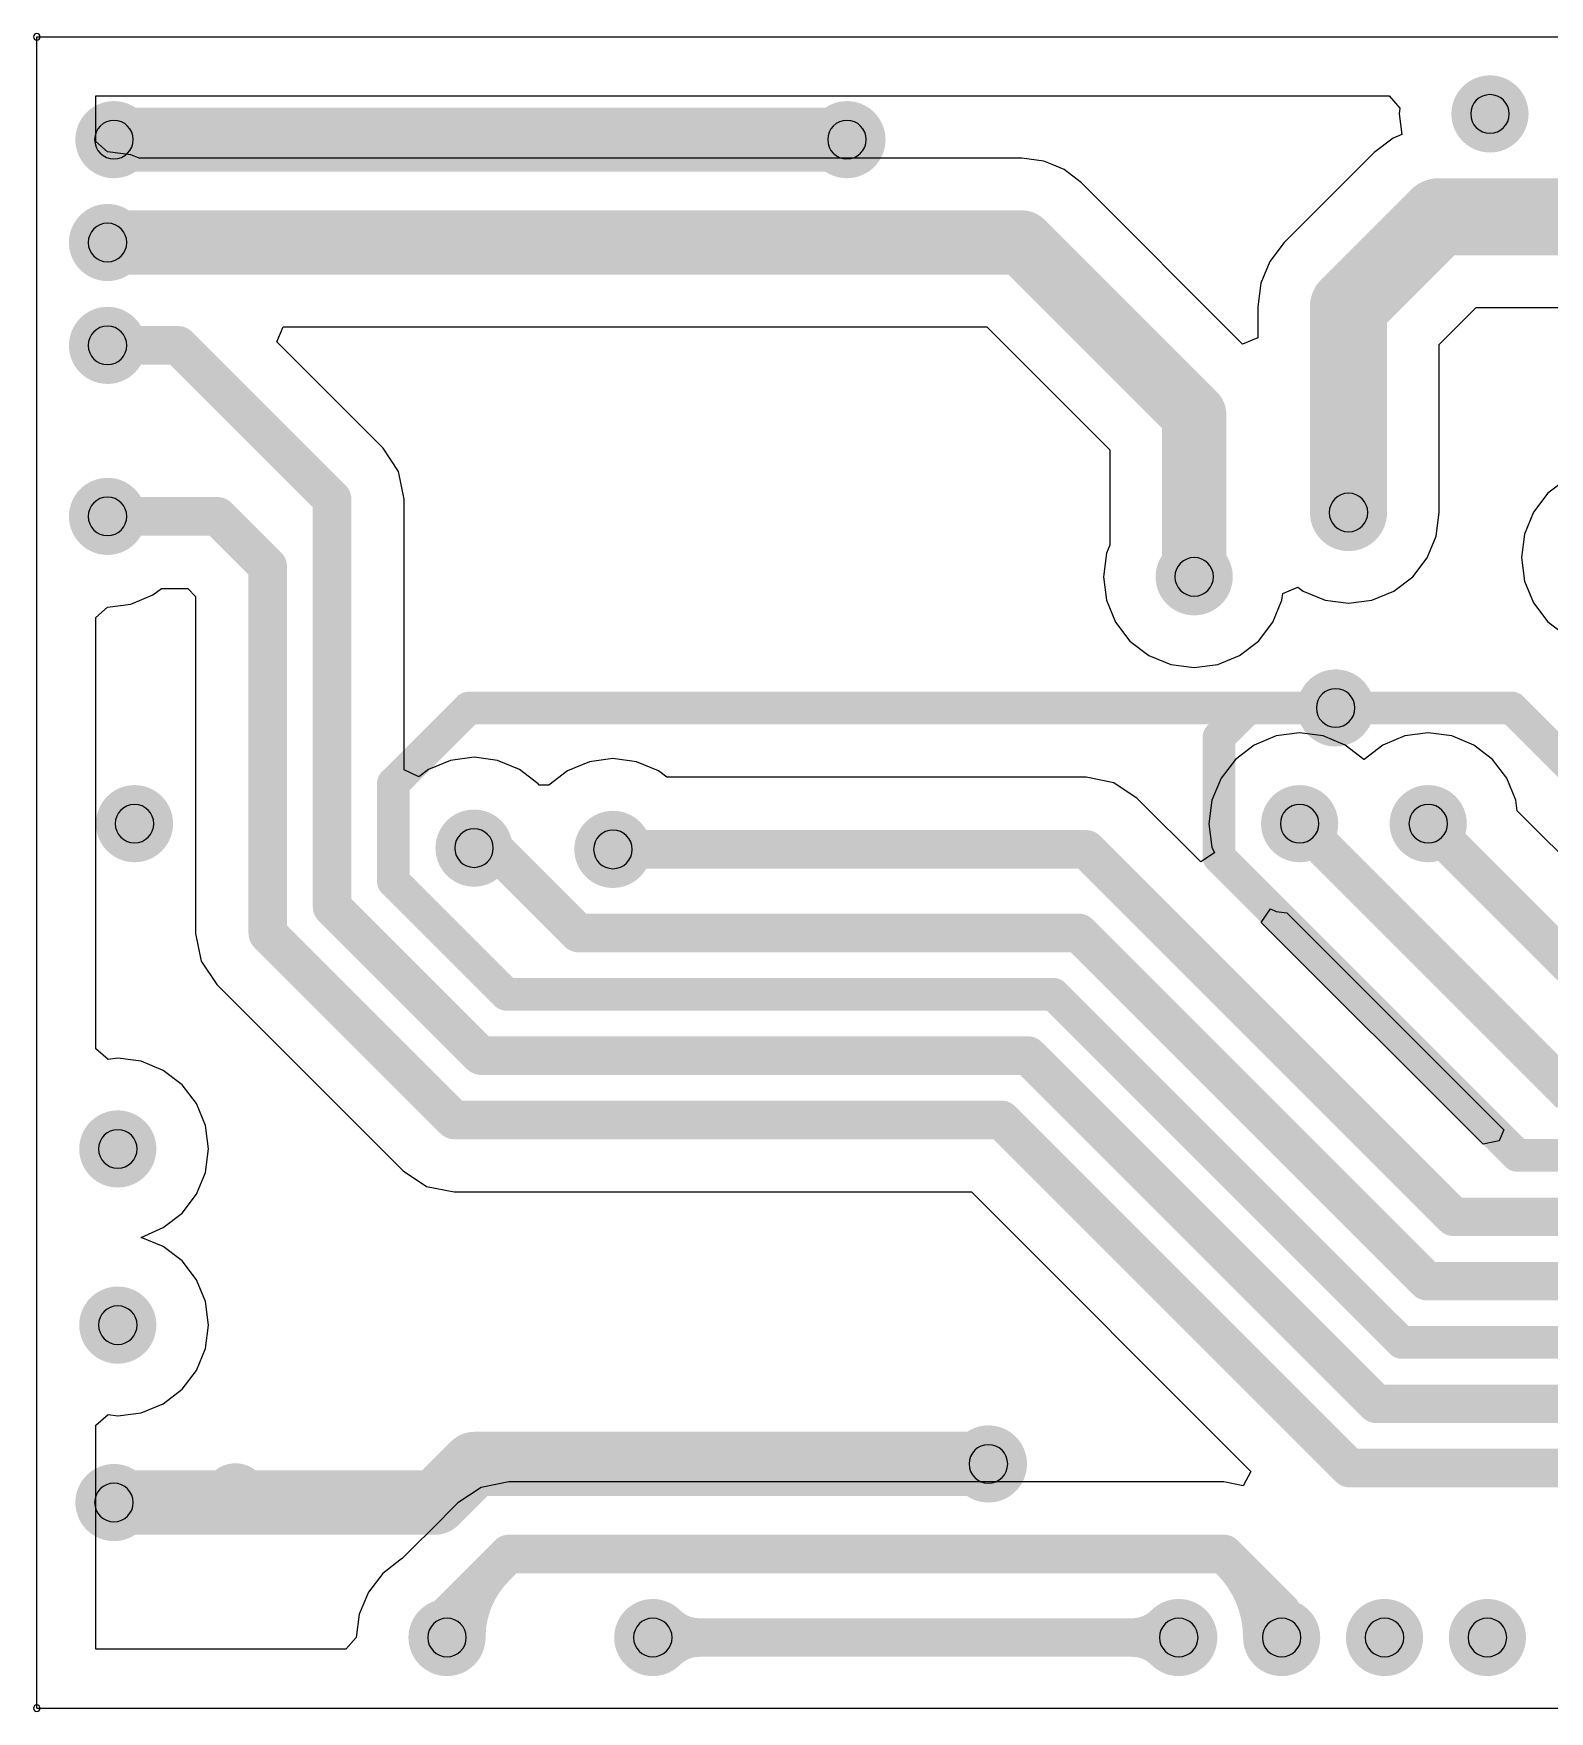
# Model space of a CAD drawing. Header units: inches. Extents: x 32166 to 66782, y 2386 to 7162.
# Drawn here: x 32954.9 to 33131.7, y 3564.4 to 3760.1 of the extents above; entities that cross this region are included whole.
import ezdxf

# ---------------------------------------------------------------- set-up
doc = ezdxf.new("R2010")
doc.units = ezdxf.units.IN
doc.header["$LTSCALE"] = 0.64311
doc.header["$MEASUREMENT"] = 0
for name, color, linetype in [('KEEPOUTLAYER', 6, 'CONTINUOUS'), ('MIDLAYER1', 16, 'CONTINUOUS'), ('MULTILAYER', 9, 'CONTINUOUS')]:
    doc.layers.add(name, color=color, linetype=linetype)

msp = doc.modelspace()

# ---------------------------------------------------------------- linework, layer by layer
at = {"layer": 'KEEPOUTLAYER'}
for p, q in [((32955.25, 3564.76), (32955.25, 3759.76)), ((32955.25, 3759.76), (33358.75, 3759.76)), ((32955.25, 3564.76), (33160.75, 3564.76))]:
    msp.add_line(p, q, dxfattribs=at)
for centre, start, end in [((32955.25, 3759.76), 0, 180), ((32955.25, 3759.76), 0, 180), ((32955.25, 3759.76), 180, 0), ((32955.25, 3759.76), 180, 0), ((32955.25, 3564.76), 0, 180), ((32955.25, 3564.76), 0, 180), ((32955.25, 3564.76), 180, 0), ((32955.25, 3564.76), 180, 0)]:
    msp.add_arc(centre, 0.375, start, end, dxfattribs=at)
at = {"layer": 'MIDLAYER1'}
for p, q in [((32962.13, 3747.55), (32962.13, 3752.88)), ((32962.13, 3752.88), (33112.99, 3752.88)), ((33112.99, 3752.88), (33114.25, 3751.45)), ((33114.25, 3751.45), (33114.16, 3750.76)), ((33114.16, 3750.76), (33114.48, 3748.36)), ((32963.5, 3746.35), (32962.13, 3747.55)), ((33113.45, 3747.93), (33111.26, 3746.25)), ((33114.48, 3748.36), (33113.45, 3747.93)), ((32966.24, 3745.99), (32963.5, 3746.35)), ((32967.2, 3745.6), (32966.24, 3745.99)), ((33070.15, 3745.6), (32967.2, 3745.6)), ((33072.7, 3745.26), (33070.15, 3745.6)), ((33073.68, 3744.85), (33072.7, 3745.26)), ((33075.07, 3744.28), (33073.68, 3744.85)), ((33111.26, 3746.25), (33100.76, 3735.75)), ((33077.1, 3742.72), (33075.07, 3744.28)), ((33095.9, 3723.92), (33077.1, 3742.72)), ((33100.76, 3735.75), (33099.08, 3733.56)), ((33099.08, 3733.56), (33098.02, 3731)), ((33098.02, 3731), (33097.66, 3728.26)), ((33097.66, 3728.26), (33097.66, 3724.65)), ((33118.84, 3723.88), (33123.14, 3728.17)), ((33123.14, 3728.17), (33282.09, 3728.17)), ((32983.24, 3724.17), (32983.97, 3725.93)), ((32983.97, 3725.93), (33066.08, 3725.93)), ((33066.08, 3725.93), (33080.42, 3711.59)), ((32995.64, 3711.77), (32983.24, 3724.17)), ((33097.66, 3724.65), (33095.9, 3723.92)), ((33118.84, 3704.26), (33118.84, 3723.88)), ((32997.46, 3709.04), (32995.64, 3711.77)), ((33080.42, 3711.59), (33080.42, 3700.46)), ((32998.1, 3705.82), (32997.46, 3709.04)), ((33133.71, 3708.18), (33131.51, 3706.5)), ((32998.1, 3674.25), (32998.1, 3705.82)), ((33131.51, 3706.5), (33129.83, 3704.31)), ((33118.48, 3701.52), (33118.84, 3704.26)), ((33129.83, 3704.31), (33128.77, 3701.75)), ((33128.77, 3701.75), (33128.41, 3699.01)), ((33080.42, 3700.46), (33080.02, 3699.5)), ((33117.42, 3698.97), (33118.48, 3701.52)), ((33080.02, 3699.5), (33079.66, 3696.76)), ((33115.74, 3696.77), (33117.42, 3698.97)), ((33128.41, 3699.01), (33128.77, 3696.27)), ((33079.66, 3696.76), (33080.02, 3694.02)), ((33113.55, 3695.09), (33115.74, 3696.77)), ((33128.77, 3696.27), (33129.83, 3693.72)), ((32966.24, 3693.58), (32968.8, 3694.64)), ((32968.8, 3694.64), (32969.79, 3695.4)), ((32969.79, 3695.4), (32972.86, 3695.4)), ((32972.86, 3695.4), (32973.78, 3694.48)), ((32973.78, 3694.48), (32973.78, 3655.15)), ((33080.02, 3694.02), (33081.08, 3691.47)), ((33099.42, 3691.47), (33100.48, 3694.02)), ((33100.48, 3694.02), (33100.59, 3694.83)), ((33100.59, 3694.83), (33102.35, 3695.56)), ((33102.35, 3695.56), (33102.96, 3695.09)), ((33102.96, 3695.09), (33105.51, 3694.03)), ((33105.51, 3694.03), (33108.25, 3693.67)), ((33108.25, 3693.67), (33110.99, 3694.03)), ((33110.99, 3694.03), (33113.55, 3695.09)), ((32962.13, 3692.02), (32963.5, 3693.22)), ((32962.13, 3641.71), (32962.13, 3692.02)), ((32963.5, 3693.22), (32966.24, 3693.58)), ((33129.83, 3693.72), (33131.51, 3691.52)), ((33081.08, 3691.47), (33082.76, 3689.27)), ((33097.74, 3689.27), (33099.42, 3691.47)), ((33131.51, 3691.52), (33133.71, 3689.84)), ((33082.76, 3689.27), (33084.96, 3687.59)), ((33095.55, 3687.59), (33097.74, 3689.27)), ((33084.96, 3687.59), (33087.51, 3686.53)), ((33087.51, 3686.53), (33090.25, 3686.17)), ((33090.25, 3686.17), (33092.99, 3686.53)), ((33092.99, 3686.53), (33095.55, 3687.59)), ((33099.81, 3678.19), (33097.25, 3677.13)), ((33102.55, 3678.55), (33099.81, 3678.19)), ((33105.29, 3678.19), (33102.55, 3678.55)), ((33107.85, 3677.13), (33105.29, 3678.19)), ((33114.81, 3678.19), (33112.25, 3677.13)), ((33117.55, 3678.55), (33114.81, 3678.19)), ((33120.29, 3678.19), (33117.55, 3678.55)), ((33122.85, 3677.13), (33120.29, 3678.19)), ((33097.25, 3677.13), (33095.06, 3675.45)), ((33110.04, 3675.45), (33107.85, 3677.13)), ((33112.25, 3677.13), (33110.06, 3675.45)), ((33125.04, 3675.45), (33122.85, 3677.13)), ((32999.81, 3673.41), (32998.1, 3674.25)), ((33000.96, 3674.28), (32999.81, 3673.41)), ((33003.51, 3675.34), (33000.96, 3674.28)), ((33006.25, 3675.7), (33003.51, 3675.34)), ((33008.99, 3675.34), (33006.25, 3675.7)), ((33011.55, 3674.28), (33008.99, 3675.34)), ((33013.74, 3672.6), (33011.55, 3674.28)), ((33019.71, 3675.19), (33017.16, 3674.13)), ((33022.45, 3675.55), (33019.71, 3675.19)), ((33025.19, 3675.19), (33022.45, 3675.55)), ((33027.75, 3674.13), (33025.19, 3675.19)), ((33095.06, 3675.45), (33093.38, 3673.26)), ((33110.06, 3675.45), (33110.04, 3675.45)), ((33126.72, 3673.26), (33125.04, 3675.45)), ((33013.85, 3672.45), (33013.74, 3672.6)), ((33014.96, 3672.45), (33013.85, 3672.45)), ((33017.16, 3674.13), (33014.96, 3672.45)), ((33028.74, 3673.37), (33027.75, 3674.13)), ((33077.65, 3673.37), (33028.74, 3673.37)), ((33080.87, 3672.73), (33077.65, 3673.37)), ((33083.6, 3670.91), (33080.87, 3672.73)), ((33093.38, 3673.26), (33092.32, 3670.7)), ((33127.78, 3670.7), (33126.72, 3673.26)), ((33091.01, 3663.5), (33083.6, 3670.91)), ((33092.32, 3670.7), (33091.96, 3667.96)), ((33127.94, 3669.47), (33127.78, 3670.7)), ((33145.09, 3652.31), (33127.94, 3669.47)), ((33091.96, 3667.96), (33092.32, 3665.22)), ((33092.6, 3664.56), (33091.01, 3663.5)), ((33092.32, 3665.22), (33092.6, 3664.56)), ((33098.08, 3656.43), (33099.14, 3658.01)), ((33099.14, 3658.01), (33099.81, 3657.73)), ((33099.81, 3657.73), (33101.05, 3657.57)), ((33101.05, 3657.57), (33126.35, 3632.26)), ((32973.78, 3655.15), (32974.42, 3651.93)), ((33123.94, 3630.57), (33098.08, 3656.43)), ((32974.42, 3651.93), (32976.24, 3649.2)), ((32976.24, 3649.2), (32997.99, 3627.46)), ((32963.57, 3640.45), (32962.13, 3641.71)), ((32964.7, 3640.6), (32963.57, 3640.45)), ((32967.44, 3640.24), (32964.7, 3640.6)), ((32970, 3639.18), (32967.44, 3640.24)), ((32972.19, 3637.5), (32970, 3639.18)), ((32973.87, 3635.31), (32972.19, 3637.5)), ((32974.93, 3632.75), (32973.87, 3635.31)), ((32975.29, 3630.01), (32974.93, 3632.75)), ((33126.35, 3632.26), (33125.81, 3630.94)), ((32974.93, 3627.27), (32975.29, 3630.01)), ((33125.81, 3630.94), (33123.94, 3630.57)), ((32973.87, 3624.72), (32974.93, 3627.27)), ((32997.99, 3627.46), (33000.72, 3625.63)), ((33000.72, 3625.63), (33003.93, 3624.99)), ((32972.19, 3622.52), (32973.87, 3624.72)), ((33003.93, 3624.99), (33064.28, 3624.99)), ((33064.28, 3624.99), (33096.86, 3592.4)), ((32970, 3620.84), (32972.19, 3622.52)), ((32967.44, 3619.69), (32970, 3620.84)), ((32970, 3618.63), (32967.44, 3619.69)), ((32970, 3620.84), (32970, 3620.84)), ((32970, 3620.84), (32970, 3620.84)), ((32970, 3620.84), (32970, 3620.84)), ((32970, 3620.84), (32970, 3620.84)), ((32970, 3620.84), (32970, 3620.84)), ((32972.19, 3616.95), (32970, 3618.63)), ((32973.87, 3614.76), (32972.19, 3616.95)), ((32974.93, 3612.2), (32973.87, 3614.76)), ((32975.29, 3609.46), (32974.93, 3612.2)), ((32974.93, 3606.72), (32975.29, 3609.46)), ((32973.87, 3604.17), (32974.93, 3606.72)), ((32972.19, 3601.97), (32973.87, 3604.17)), ((32970, 3600.29), (32972.19, 3601.97)), ((32967.44, 3599.23), (32970, 3600.29)), ((32962.13, 3597.77), (32963.57, 3599.02)), ((32963.57, 3599.02), (32964.7, 3598.87)), ((32964.7, 3598.87), (32967.44, 3599.23)), ((32962.13, 3571.65), (32962.13, 3597.77)), ((33096.86, 3592.4), (33095.97, 3590.72)), ((33007.08, 3590.53), (33004.35, 3588.71)), ((33010.3, 3591.17), (33007.08, 3590.53)), ((33093.7, 3591.17), (33010.3, 3591.17)), ((33095.97, 3590.72), (33093.7, 3591.17)), ((33004.35, 3588.71), (33002.8, 3587.16)), ((33002.75, 3587.1), (32997.84, 3582.2)), ((33002.79, 3587.16), (33002.75, 3587.1)), ((33002.8, 3587.16), (33002.79, 3587.16)), ((32995.61, 3580.5), (32993.93, 3578.31)), ((32997.81, 3582.18), (32995.61, 3580.5)), ((32997.84, 3582.2), (32997.81, 3582.18)), ((32993.93, 3578.31), (32992.87, 3575.75)), ((32992.87, 3575.75), (32992.51, 3573.01)), ((32992.51, 3573.01), (32991.31, 3571.65)), ((32991.31, 3571.65), (32962.13, 3571.65))]:
    msp.add_line(p, q, dxfattribs=at)
for points, const_width in [([(33122.5, 3750.76, 1), (33127, 3750.76, 1)], 4.5), ([(32962, 3747.76, 1), (32966.5, 3747.76, 1)], 4.5), ([(32962.38, 3747.76, 1), (32966.13, 3747.76, 1)], 3.75), ([(33047.5, 3747.76, 1), (33052, 3747.76, 1)], 4.5), ([(33047.88, 3747.76, 1), (33051.63, 3747.76, 1)], 3.75), ([(33116.5, 3738.76, 1), (33121, 3738.76, 1)], 4.5), ([(33116.5, 3738.76, 1), (33121, 3738.76, 1)], 4.5), ([(32961.25, 3735.76, 1), (32965.75, 3735.76, 1)], 4.5), ([(32961.63, 3735.76, 1), (32965.38, 3735.76, 1)], 3.75), ([(33068.28, 3735.76, 1), (33072.03, 3735.76, 1)], 3.75), ([(33068.28, 3735.76, 1), (33072.03, 3735.76, 1)], 3.75), ([(33106, 3728.26, 1), (33110.5, 3728.26, 1)], 4.5), ([(33106, 3728.26, 1), (33110.5, 3728.26, 1)], 4.5), ([(32961.25, 3723.76, 1), (32965.75, 3723.76, 1)], 4.5), ([(32961.63, 3723.76, 1), (32963.88, 3723.76, 1)], 2.25), ([(32962.38, 3723.76, 1), (32964.63, 3723.76, 1)], 2.25), ([(32962.38, 3723.76, 1), (32964.63, 3723.76, 1)], 2.25), ([(32970.63, 3723.76, 1), (32972.88, 3723.76, 1)], 2.25), ([(32970.63, 3723.76, 1), (32972.88, 3723.76, 1)], 2.25), ([(33088.38, 3715.66, 1), (33092.13, 3715.66, 1)], 3.75), ([(33088.38, 3715.66, 1), (33092.13, 3715.66, 1)], 3.75), ([(32961.25, 3703.81, 1), (32965.75, 3703.81, 1)], 4.5), ([(32988.57, 3705.82, 1), (32990.82, 3705.82, 1)], 2.25), ([(32988.57, 3705.82, 1), (32990.82, 3705.82, 1)], 2.25), ([(33106, 3704.26, 1), (33110.5, 3704.26, 1)], 4.5), ([(33106, 3704.26, 1), (33110.5, 3704.26, 1)], 4.5), ([(32962.38, 3703.81, 1), (32964.63, 3703.81, 1)], 2.25), ([(32975.22, 3703.81, 1), (32977.47, 3703.81, 1)], 2.25), ([(32975.22, 3703.81, 1), (32977.47, 3703.81, 1)], 2.25), ([(32981.07, 3697.96, 1), (32983.32, 3697.96, 1)], 2.25), ([(32981.07, 3697.96, 1), (32983.32, 3697.96, 1)], 2.25), ([(33088, 3696.76, 1), (33092.5, 3696.76, 1)], 4.5), ([(33088.38, 3696.76, 1), (33092.13, 3696.76, 1)], 3.75), ([(33104.5, 3681.46, 1), (33109, 3681.46, 1)], 4.5), ([(33004.7, 3681.46, 1), (33006.6, 3681.46, 1)], 1.91), ([(33004.7, 3681.46, 1), (33006.6, 3681.46, 1)], 1.91), ([(33095.6, 3681.46, 1), (33097.5, 3681.46, 1)], 1.91), ([(33095.6, 3681.46, 1), (33097.5, 3681.46, 1)], 1.91), ([(33095.6, 3681.46, 1), (33097.5, 3681.46, 1)], 1.91), ([(33105.8, 3681.46, 1), (33107.7, 3681.46, 1)], 1.91), ([(33105.8, 3681.46, 1), (33107.7, 3681.46, 1)], 1.91), ([(33126.35, 3681.46, 1), (33128.25, 3681.46, 1)], 1.91), ([(33126.35, 3681.46, 1), (33128.25, 3681.46, 1)], 1.91), ([(33092.19, 3678.06, 1), (33094.1, 3678.06, 1)], 1.91), ([(33092.19, 3678.06, 1), (33094.1, 3678.06, 1)], 1.91), ([(32995.89, 3672.66, 1), (32997.8, 3672.66, 1)], 1.91), ([(32995.89, 3672.66, 1), (32997.8, 3672.66, 1)], 1.91), ([(32964.4, 3667.96, 1), (32968.9, 3667.96, 1)], 4.5), ([(33100.3, 3667.96, 1), (33104.8, 3667.96, 1)], 4.5), ([(33115.3, 3667.96, 1), (33119.8, 3667.96, 1)], 4.5), ([(33004, 3665.11, 1), (33008.5, 3665.11, 1)], 4.5), ([(33020.2, 3664.96, 1), (33024.7, 3664.96, 1)], 4.5), ([(33101.43, 3667.96, 1), (33103.68, 3667.96, 1)], 2.25), ([(33116.43, 3667.96, 1), (33118.68, 3667.96, 1)], 2.25), ([(33005.13, 3665.11, 1), (33007.38, 3665.11, 1)], 2.25), ([(33007.39, 3665.11, 1), (33009.64, 3665.11, 1)], 2.25), ([(33007.39, 3665.11, 1), (33009.64, 3665.11, 1)], 2.25), ([(33021.33, 3664.96, 1), (33023.58, 3664.96, 1)], 2.25), ([(33076.53, 3664.96, 1), (33078.78, 3664.96, 1)], 2.25), ([(33076.53, 3664.96, 1), (33078.78, 3664.96, 1)], 2.25), ([(33092.19, 3664.07, 1), (33094.1, 3664.07, 1)], 1.91), ([(33092.19, 3664.07, 1), (33094.1, 3664.07, 1)], 1.91), ([(32995.89, 3661.22, 1), (32997.8, 3661.22, 1)], 1.91), ([(32995.89, 3661.22, 1), (32997.8, 3661.22, 1)], 1.91), ([(32988.57, 3658.25, 1), (32990.82, 3658.25, 1)], 2.25), ([(32988.57, 3658.25, 1), (32990.82, 3658.25, 1)], 2.25), ([(32981.07, 3655.15, 1), (32983.32, 3655.15, 1)], 2.25), ([(32981.07, 3655.15, 1), (32983.32, 3655.15, 1)], 2.25), ([(33017.29, 3655.21, 1), (33019.54, 3655.21, 1)], 2.25), ([(33017.29, 3655.21, 1), (33019.54, 3655.21, 1)], 2.25), ([(33075.67, 3655.21, 1), (33077.92, 3655.21, 1)], 2.25), ([(33075.67, 3655.21, 1), (33077.92, 3655.21, 1)], 2.25), ([(33009.05, 3648.06, 1), (33010.96, 3648.06, 1)], 1.91), ([(33009.05, 3648.06, 1), (33010.96, 3648.06, 1)], 1.91), ([(33072.88, 3648.06, 1), (33074.78, 3648.06, 1)], 1.91), ([(33072.88, 3648.06, 1), (33074.78, 3648.06, 1)], 1.91), ([(33005.92, 3640.9, 1), (33008.17, 3640.9, 1)], 2.25), ([(33005.92, 3640.9, 1), (33008.17, 3640.9, 1)], 2.25), ([(33069.74, 3640.9, 1), (33071.99, 3640.9, 1)], 2.25), ([(33069.74, 3640.9, 1), (33071.99, 3640.9, 1)], 2.25), ([(33002.81, 3633.4, 1), (33005.06, 3633.4, 1)], 2.25), ([(33002.81, 3633.4, 1), (33005.06, 3633.4, 1)], 2.25), ([(33066.64, 3633.4, 1), (33068.89, 3633.4, 1)], 2.25), ([(33066.64, 3633.4, 1), (33068.89, 3633.4, 1)], 2.25), ([(32962.45, 3630.01, 1), (32966.95, 3630.01, 1)], 4.5), ([(33127.01, 3629.25, 1), (33128.92, 3629.25, 1)], 1.91), ([(33127.01, 3629.25, 1), (33128.92, 3629.25, 1)], 1.91), ([(33119.4, 3622.09, 1), (33121.65, 3622.09, 1)], 2.25), ([(33119.4, 3622.09, 1), (33121.65, 3622.09, 1)], 2.25), ([(33116.29, 3614.59, 1), (33118.54, 3614.59, 1)], 2.25), ([(33116.29, 3614.59, 1), (33118.54, 3614.59, 1)], 2.25), ([(32962.45, 3609.46, 1), (32966.95, 3609.46, 1)], 4.5), ([(33113.5, 3607.44, 1), (33115.4, 3607.44, 1)], 1.91), ([(33113.5, 3607.44, 1), (33115.4, 3607.44, 1)], 1.91), ([(33110.36, 3600.28, 1), (33112.61, 3600.28, 1)], 2.25), ([(33110.36, 3600.28, 1), (33112.61, 3600.28, 1)], 2.25), ([(33004.38, 3593.26, 1), (33008.13, 3593.26, 1)], 3.75), ([(33004.38, 3593.26, 1), (33008.13, 3593.26, 1)], 3.75), ([(33064, 3593.26, 1), (33068.5, 3593.26, 1)], 4.5), ([(33064.38, 3593.26, 1), (33068.13, 3593.26, 1)], 3.75), ([(33107.26, 3592.78, 1), (33109.51, 3592.78, 1)], 2.25), ([(33107.26, 3592.78, 1), (33109.51, 3592.78, 1)], 2.25), ([(32962, 3588.76, 1), (32966.5, 3588.76, 1)], 4.5), ([(32962.38, 3588.76, 1), (32966.13, 3588.76, 1)], 3.75), ([(32976.55, 3589.59, 1), (32980.3, 3589.59, 1)], 3.75), ([(32977.38, 3588.76, 1), (32981.13, 3588.76, 1)], 3.75), ([(32977.38, 3588.76, 1), (32981.13, 3588.76, 1)], 3.75), ([(32977.38, 3588.76, 1), (32981.13, 3588.76, 1)], 3.75), ([(32999.88, 3588.76, 1), (33003.63, 3588.76, 1)], 3.75), ([(32999.88, 3588.76, 1), (33003.63, 3588.76, 1)], 3.75), ([(33009.18, 3582.76, 1), (33011.43, 3582.76, 1)], 2.25), ([(33009.18, 3582.76, 1), (33011.43, 3582.76, 1)], 2.25), ([(33092.58, 3582.76, 1), (33094.83, 3582.76, 1)], 2.25), ([(33092.58, 3582.76, 1), (33094.83, 3582.76, 1)], 2.25), ([(33093.36, 3581.98, 1), (33095.61, 3581.98, 1)], 2.25), ([(33007.62, 3581.21, 1), (33009.87, 3581.21, 1)], 2.25), ([(33000.85, 3573.01, 1), (33005.35, 3573.01, 1)], 4.5), ([(33001.98, 3575.56, 1), (33004.23, 3575.56, 1)], 2.25), ([(33001.98, 3575.56, 1), (33004.23, 3575.56, 1)], 2.25), ([(33024.85, 3573.01, 1), (33029.35, 3573.01, 1)], 4.5), ([(33027.57, 3574.6, 1), (33029.82, 3574.6, 1)], 2.25), ([(33086.2, 3573.01, 1), (33090.7, 3573.01, 1)], 4.5), ([(33085.73, 3574.6, 1), (33087.98, 3574.6, 1)], 2.25), ([(33098.2, 3573.01, 1), (33102.7, 3573.01, 1)], 4.5), ([(33099.33, 3576.01, 1), (33101.58, 3576.01, 1)], 2.25), ([(33099.33, 3576.01, 1), (33101.58, 3576.01, 1)], 2.25), ([(33110.2, 3573.01, 1), (33114.7, 3573.01, 1)], 4.5), ([(33122.2, 3573.01, 1), (33126.7, 3573.01, 1)], 4.5), ([(33001.98, 3573.01, 1), (33004.23, 3573.01, 1)], 2.25), ([(33001.98, 3573.01, 1), (33004.23, 3573.01, 1)], 2.25), ([(33004.23, 3573.01, 1), (33006.48, 3573.01, 1)], 2.25), ([(33025.98, 3573.01, 1), (33028.23, 3573.01, 1)], 2.25), ([(33025.98, 3573.01, 1), (33028.23, 3573.01, 1)], 2.25), ([(33025.98, 3572.41, 1), (33028.23, 3572.41, 1)], 2.25), ([(33031.41, 3573.01, 1), (33033.66, 3573.01, 1)], 2.25), ([(33031.41, 3573.01, 1), (33033.66, 3573.01, 1)], 2.25), ([(33081.89, 3573.01, 1), (33084.14, 3573.01, 1)], 2.25), ([(33081.89, 3573.01, 1), (33084.14, 3573.01, 1)], 2.25), ([(33087.33, 3573.01, 1), (33089.58, 3573.01, 1)], 2.25), ([(33097.08, 3573.01, 1), (33099.33, 3573.01, 1)], 2.25), ([(33099.33, 3573.01, 1), (33101.58, 3573.01, 1)], 2.25), ([(33001.98, 3572.11, 1), (33004.23, 3572.11, 1)], 2.25), ([(33027.57, 3571.42, 1), (33029.82, 3571.42, 1)], 2.25), ([(33085.73, 3571.42, 1), (33087.98, 3571.42, 1)], 2.25)]:
    msp.add_lwpolyline(points, format="xyb", close=True, dxfattribs=dict(at, const_width=const_width))
for points, const_width in [([(32964.25, 3747.76), (33049.75, 3747.76)], 7.5), ([(33108.25, 3728.26), (33118.75, 3738.76)], 9), ([(33118.75, 3738.76), (33314.95, 3738.76)], 9), ([(32963.5, 3735.76), (33070.15, 3735.76)], 7.5), ([(33070.15, 3735.76), (33090.25, 3715.66)], 7.5), ([(33108.25, 3704.26), (33108.25, 3728.26)], 9), ([(32962.75, 3723.76), (32963.5, 3723.76)], 4.5), ([(32963.5, 3723.76), (32971.75, 3723.76)], 4.5), ([(32971.75, 3723.76), (32989.69, 3705.82)], 4.5), ([(33090.25, 3696.76), (33090.25, 3715.66)], 7.5), ([(32989.69, 3658.25), (32989.69, 3705.82)], 4.5), ([(32963.5, 3703.81), (32976.34, 3703.81)], 4.5), ([(32976.34, 3703.81), (32982.19, 3697.96)], 4.5), ([(32982.19, 3655.15), (32982.19, 3697.96)], 4.5), ([(32996.85, 3672.66), (33005.65, 3681.46)], 3.81), ([(33005.65, 3681.46), (33096.55, 3681.46)], 3.81), ([(33093.15, 3678.06), (33096.55, 3681.46)], 3.81), ([(33096.55, 3681.46), (33106.75, 3681.46)], 3.81), ([(33106.75, 3681.46), (33127.3, 3681.46)], 3.81), ([(33127.3, 3681.46), (33137.62, 3671.14)], 3.81), ([(33093.15, 3664.07), (33093.15, 3678.06)], 3.81), ([(32996.85, 3661.22), (32996.85, 3672.66)], 3.81), ([(33102.55, 3667.96), (33134.11, 3636.4)], 4.5), ([(33117.55, 3667.96), (33141.61, 3643.9)], 4.5), ([(33006.25, 3665.11), (33008.51, 3665.11)], 4.5), ([(33008.51, 3665.11), (33018.41, 3655.21)], 4.5), ([(33022.45, 3664.96), (33077.65, 3664.96)], 4.5), ([(33077.65, 3664.96), (33120.52, 3622.09)], 4.5), ([(33093.15, 3664.07), (33127.96, 3629.25)], 3.81), ([(32996.85, 3661.22), (33010.01, 3648.06)], 3.81), ([(32989.69, 3658.25), (33007.04, 3640.9)], 4.5), ([(32982.19, 3655.15), (33003.93, 3633.4)], 4.5), ([(33018.41, 3655.21), (33076.79, 3655.21)], 4.5), ([(33076.79, 3655.21), (33117.41, 3614.59)], 4.5), ([(33010.01, 3648.06), (33073.83, 3648.06)], 3.81), ([(33073.83, 3648.06), (33114.45, 3607.44)], 3.81), ([(33007.04, 3640.9), (33070.87, 3640.9)], 4.5), ([(33070.87, 3640.9), (33111.49, 3600.28)], 4.5), ([(33003.93, 3633.4), (33067.76, 3633.4)], 4.5), ([(33067.76, 3633.4), (33108.38, 3592.78)], 4.5), ([(33127.96, 3629.25), (33200.7, 3629.25)], 3.81), ([(33120.52, 3622.09), (33197.73, 3622.09)], 4.5), ([(33117.41, 3614.59), (33194.63, 3614.59)], 4.5), ([(33114.45, 3607.44), (33191.66, 3607.44)], 3.81), ([(33111.49, 3600.28), (33181.33, 3600.28)], 4.5), ([(33001.75, 3588.76), (33006.25, 3593.26)], 7.5), ([(33006.25, 3593.26), (33066.25, 3593.26)], 7.5), ([(33108.38, 3592.78), (33177.88, 3592.78)], 4.5), ([(32964.25, 3588.76), (32979.25, 3588.76)], 7.5), ([(32978.43, 3589.59), (32979.25, 3588.76)], 7.5), ([(32979.25, 3588.76), (33001.75, 3588.76)], 7.5), ([(33003.1, 3575.56), (33010.3, 3582.76)], 4.5), ([(33010.3, 3582.76), (33093.7, 3582.76)], 4.5), ([(33093.7, 3582.76), (33100.45, 3576.01)], 4.5), ([(33003.1, 3573.01), (33003.1, 3575.56)], 4.5), ([(33100.45, 3573.01), (33100.45, 3576.01)], 4.5), ([(33003.1, 3572.11), (33003.1, 3573.01)], 4.5), ([(33027.1, 3572.41), (33027.1, 3573.01)], 4.5), ([(33027.1, 3573.01), (33088.45, 3573.01)], 4.5)]:
    msp.add_lwpolyline(points, dxfattribs=dict(at, const_width=const_width))
at = {"layer": 'MIDLAYER1', "const_width": 4.5}
for points in [[(33094.49, 3581.98, -0.198912), (33098.2, 3573.01)], [(33005.35, 3573.01, -0.198912), (33008.74, 3581.21)], [(33032.53, 3573.01, -0.198912), (33028.69, 3574.6)], [(33086.86, 3574.6, -0.198912), (33083.02, 3573.01)], [(33028.69, 3571.42, -0.198912), (33032.53, 3573.01)], [(33083.02, 3573.01, -0.198912), (33086.86, 3571.42)]]:
    msp.add_lwpolyline(points, format="xyb", dxfattribs=at)
at = {"layer": 'MULTILAYER'}
for centre, start, end in [((33124.75, 3750.76), 0, 180), ((33124.75, 3750.76), 180, 0), ((32964.25, 3747.76), 0, 180), ((33049.75, 3747.76), 0, 180), ((32964.25, 3747.76), 180, 0), ((33049.75, 3747.76), 180, 0), ((32963.5, 3735.76), 0, 180), ((32963.5, 3735.76), 180, 0), ((32963.5, 3723.76), 0, 180), ((32963.5, 3723.76), 180, 0), ((32963.5, 3703.81), 0, 180), ((33108.25, 3704.26), 0, 180), ((32963.5, 3703.81), 180, 0), ((33108.25, 3704.26), 180, 0), ((33090.25, 3696.76), 0, 180), ((33090.25, 3696.76), 180, 0), ((33106.75, 3681.46), 0, 180), ((33106.75, 3681.46), 180, 0), ((32966.65, 3667.96), 0, 180), ((33102.55, 3667.96), 0, 180), ((33117.55, 3667.96), 0, 180), ((32966.65, 3667.96), 180, 0), ((33006.25, 3665.11), 0, 180), ((33022.45, 3664.96), 0, 180), ((33102.55, 3667.96), 180, 0), ((33117.55, 3667.96), 180, 0), ((33006.25, 3665.11), 180, 0), ((33022.45, 3664.96), 180, 0), ((32964.7, 3630.01), 0, 180), ((32964.7, 3630.01), 180, 0), ((32964.7, 3609.46), 0, 180), ((32964.7, 3609.46), 180, 0), ((33066.25, 3593.26), 0, 180), ((33066.25, 3593.26), 180, 0), ((32964.25, 3588.76), 0, 180), ((32964.25, 3588.76), 180, 0), ((33003.1, 3573.01), 0, 180), ((33027.1, 3573.01), 0, 180), ((33088.45, 3573.01), 0, 180), ((33100.45, 3573.01), 0, 180), ((33112.45, 3573.01), 0, 180), ((33124.45, 3573.01), 0, 180), ((33003.1, 3573.01), 180, 0), ((33027.1, 3573.01), 180, 0), ((33088.45, 3573.01), 180, 0), ((33100.45, 3573.01), 180, 0), ((33112.45, 3573.01), 180, 0), ((33124.45, 3573.01), 180, 0)]:
    msp.add_arc(centre, 2.25, start, end, dxfattribs=at)

doc.saveas('drawing.dxf')
